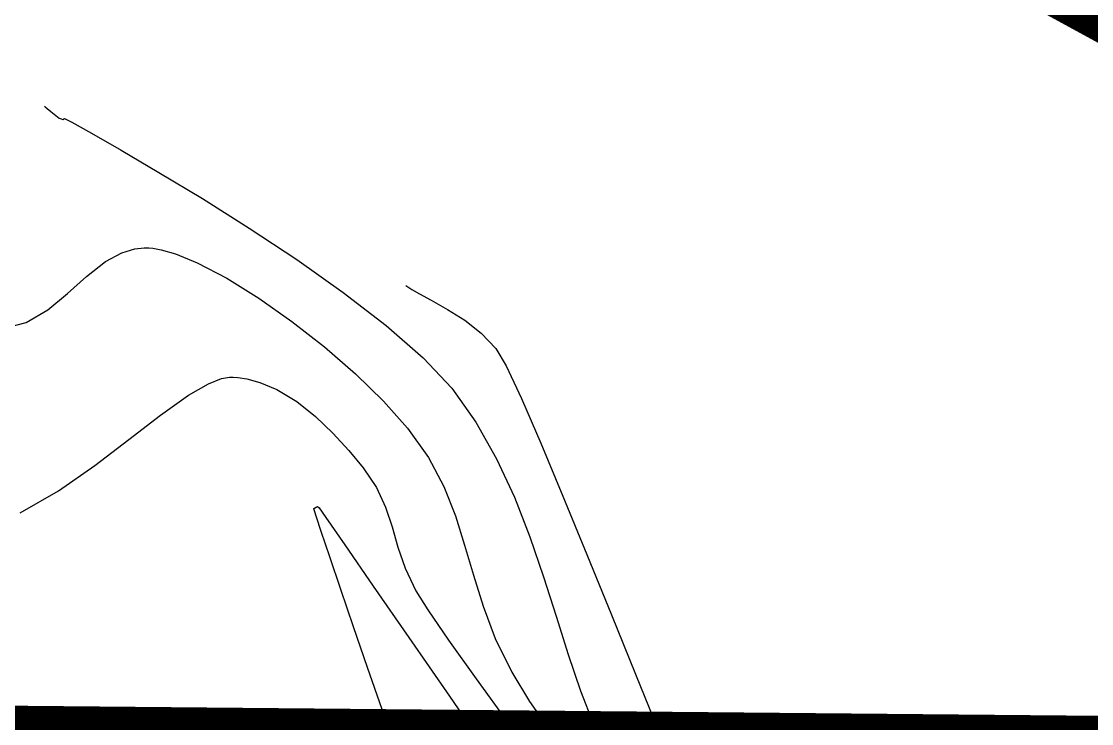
# Model space of a CAD drawing. Header units: feet. Extents: x 26064 to 27719, y 16802 to 28989.
# Drawn here: x 26329.9 to 26359.36, y 18053.46 to 18072.79 of the extents above; entities that cross this region are included whole.
import ezdxf

# ---------------------------------------------------------------- set-up
doc = ezdxf.new("R2010")
doc.units = ezdxf.units.FT
doc.header["$LTSCALE"] = 50
doc.header["$MEASUREMENT"] = 0
for name, pattern in [('DASHED', [0.75, 0.5, -0.25]), ('HIDDEN', [0.375, 0.25, -0.125]), ('HIDN25', [0.0938, 0.0625, -0.0313]), ('PHANTOM', [2.5, 1.25, -0.25, 0.25, -0.25, 0.25, -0.25])]:
    doc.linetypes.add(name, pattern=pattern)
for name, color, linetype in [('CONT-MJR', 160, 'HIDDEN'), ('CONT-MNR', 55, 'HIDN25'), ('DEMO-UTILITY', 1, 'Continuous'), ('s-adjoiners', 1, 'PHANTOM'), ('WATER', 5, 'Continuous')]:
    doc.layers.add(name, color=color, linetype=linetype)

msp = doc.modelspace()

# ---------------------------------------------------------------- linework, layer by layer
at = {"layer": 'CONT-MJR', "color": 7}
for p, q in [((26332.66566, 18066.41937, 595), (26333.02469, 18066.5273, 595)), ((26333.02469, 18066.5273, 595), (26333.27905, 18066.55438, 595)), ((26333.27905, 18066.55438, 595), (26333.41143, 18066.55268, 595)), ((26333.41143, 18066.55268, 595), (26333.51906, 18066.54333, 595)), ((26333.51906, 18066.54333, 595), (26333.7529, 18066.50219, 595)), ((26333.7529, 18066.50219, 595), (26334.1459, 18066.38748, 595)), ((26332.2192, 18066.17466, 595), (26332.66566, 18066.41937, 595)), ((26334.1459, 18066.38748, 595), (26334.73709, 18066.14424, 595)), ((26331.69202, 18065.76002, 595), (26332.2192, 18066.17466, 595)), ((26334.73709, 18066.14424, 595), (26335.55902, 18065.71374, 595)), ((26331.172, 18065.29359, 595), (26331.69202, 18065.76002, 595)), ((26335.55902, 18065.71374, 595), (26336.44067, 18065.16683, 595)), ((26330.63006, 18064.84931, 595), (26331.172, 18065.29359, 595)), ((26336.44067, 18065.16683, 595), (26337.34729, 18064.52939, 595)), ((26330.03712, 18064.50116, 595), (26330.63006, 18064.84931, 595)), ((26329.36407, 18064.32309, 595), (26330.03712, 18064.50116, 595)), ((26337.34729, 18064.52939, 595), (26338.24412, 18063.82725, 595)), ((26338.24412, 18063.82725, 595), (26339.09641, 18063.08627, 595)), ((26339.09641, 18063.08627, 595), (26339.86939, 18062.3323, 595)), ((26339.86939, 18062.3323, 595), (26340.52831, 18061.59119, 595)), ((26340.52831, 18061.59119, 595), (26341.10253, 18060.78137, 595)), ((26341.10253, 18060.78137, 595), (26341.52651, 18059.97991, 595)), ((26341.52651, 18059.97991, 595), (26341.84456, 18059.17826, 595)), ((26341.84456, 18059.17826, 595), (26342.10098, 18058.3679, 595)), ((26342.10098, 18058.3679, 595), (26342.34008, 18057.54031, 595)), ((26342.34008, 18057.54031, 595), (26342.60614, 18056.68697, 595)), ((26342.60614, 18056.68697, 595), (26342.94347, 18055.79935, 595)), ((26342.94347, 18055.79935, 595), (26343.39638, 18054.86893, 595)), ((26343.39638, 18054.86893, 595), (26343.88609, 18054.06675, 595)), ((26343.88609, 18054.06675, 595), (26344.49139, 18053.20042, 595))]:
    msp.add_line(p, q, dxfattribs=at)
at = {"layer": 'CONT-MNR', "color": 7, "extrusion": (0.631379, 0.775475, 0)}
msp.add_line((26330.53456, 18070.4512, 596), (26330.55395, 18070.43542, 596), dxfattribs=at)
at = {"layer": 'CONT-MNR', "color": 7, "extrusion": (-0.632572, -0.774501, 0)}
msp.add_line((26330.55395, 18070.43542, 596), (26330.60774, 18070.39148, 596), dxfattribs=at)
at = {"layer": 'CONT-MNR', "color": 7}
for p, q in [((26330.60774, 18070.39148, 596), (26330.71146, 18070.30668, 596)), ((26330.99543, 18070.09986, 596), (26331.04077, 18070.08655, 596)), ((26331.09232, 18070.11495, 596), (26331.28698, 18070.00866, 596)), ((26331.28698, 18070.00866, 596), (26331.82674, 18069.70783, 596)), ((26332.64816, 18069.2394, 596), (26333.68778, 18068.63027, 596)), ((26337.48138, 18066.22796, 596), (26338.75934, 18065.32527, 596)), ((26338.75934, 18065.32527, 596), (26339.93826, 18064.4165, 596)), ((26340.85921, 18065.28902, 597), (26341.18185, 18065.11338, 597)), ((26341.18185, 18065.11338, 597), (26341.63272, 18064.85871, 597)), ((26341.63272, 18064.85871, 597), (26342.10335, 18064.55773, 597)), ((26342.10335, 18064.55773, 597), (26342.55828, 18064.20262, 597)), ((26342.55828, 18064.20262, 597), (26342.96207, 18063.78554, 597)), ((26342.96207, 18063.78554, 597), (26343.24271, 18063.30242, 597)), ((26343.24271, 18063.30242, 597), (26343.66423, 18062.40423, 597)), ((26335.73054, 18062.99041, 594), (26335.85668, 18062.98071, 594)), ((26334.50157, 18062.49889, 594), (26335.04875, 18062.81305, 594)), ((26336.4674, 18062.84801, 594), (26336.93154, 18062.65312, 594)), ((26336.93154, 18062.65312, 594), (26337.48045, 18062.32022, 594)), ((26342.41254, 18061.75576, 596), (26342.98184, 18060.74864, 596)), ((26338.91015, 18060.97329, 594), (26339.31143, 18060.49401, 594)), ((26330.92004, 18059.86532, 594), (26331.92122, 18060.56227, 594)), ((26329.87143, 18059.25449, 594), (26330.92004, 18059.86532, 594)), ((26337.97146, 18059.38941, 593), (26338.01388, 18059.41184, 593)), ((26338.04965, 18059.42814, 593), (26338.09455, 18059.39683, 593)), ((26339.92491, 18059.41466, 594), (26340.10273, 18058.8722, 594)), ((26337.94816, 18059.37224, 593), (26337.952, 18059.3766, 593)), ((26337.952, 18059.3766, 593), (26337.97146, 18059.38941, 593)), ((26338.02505, 18059.13463, 593), (26337.96754, 18059.30984, 593)), ((26338.39062, 18058.04275, 593), (26338.15487, 18058.74465, 593)), ((26345.46396, 18058.1127, 597), (26346.13886, 18056.44764, 597)), ((26339.04403, 18056.11877, 593), (26338.69253, 18057.15038, 593)), ((26340.75451, 18057.11167, 594), (26341.08613, 18056.58695, 594)), ((26340.56539, 18055.82384, 593), (26341.67974, 18054.21061, 593)), ((26344.9502, 18055.3586, 596), (26345.28676, 18054.36237, 596)), ((26340.23034, 18052.70056, 593), (26339.8295, 18053.84264, 593))]:
    msp.add_line(p, q, dxfattribs=at)
at = {"layer": 'CONT-MNR', "color": 7, "extrusion": (-0.631994, -0.774973, 0)}
msp.add_line((26330.71146, 18070.30668, 596), (26330.85219, 18070.19192, 596), dxfattribs=at)
at = {"layer": 'CONT-MNR', "color": 7, "extrusion": (-0.624177, -0.781283, 0)}
msp.add_line((26330.85219, 18070.19192, 596), (26330.94505, 18070.11773, 596), dxfattribs=at)
at = {"layer": 'CONT-MNR', "color": 7, "extrusion": (-0.334286, -0.942472, 0)}
msp.add_line((26330.94505, 18070.11773, 596), (26330.99543, 18070.09986, 596), dxfattribs=at)
at = {"layer": 'CONT-MNR', "color": 7, "extrusion": (0.482507, -0.875892, 0)}
msp.add_line((26331.04077, 18070.08655, 596), (26331.09232, 18070.11495, 596), dxfattribs=at)
at = {"layer": 'CONT-MNR', "color": 7, "extrusion": (-0.495384, -0.868674, 0)}
msp.add_line((26331.82674, 18069.70783, 596), (26332.64816, 18069.2394, 596), dxfattribs=at)
at = {"layer": 'CONT-MNR', "color": 7, "extrusion": (-0.517794, -0.855505, 0)}
msp.add_line((26333.68778, 18068.63027, 596), (26334.88215, 18067.90738, 596), dxfattribs=at)
at = {"layer": 'CONT-MNR', "color": 7, "extrusion": (0.532927, 0.846161, 0)}
msp.add_line((26334.88215, 18067.90738, 596), (26336.16784, 18067.09763, 596), dxfattribs=at)
at = {"layer": 'CONT-MNR', "color": 7, "extrusion": (-0.552052, -0.83381, 0)}
msp.add_line((26336.16784, 18067.09763, 596), (26337.48138, 18066.22796, 596), dxfattribs=at)
at = {"layer": 'CONT-MNR', "color": 7, "extrusion": (0.558314, 0.82963, 0)}
msp.add_line((26340.48121, 18065.51505, 597), (26340.53326, 18065.48003, 597), dxfattribs=at)
at = {"layer": 'CONT-MNR', "color": 7, "extrusion": (-0.52603, -0.850466, 0)}
msp.add_line((26340.53326, 18065.48003, 597), (26340.65134, 18065.40699, 597), dxfattribs=at)
at = {"layer": 'CONT-MNR', "color": 7, "extrusion": (-0.493585, -0.869698, 0)}
msp.add_line((26340.65134, 18065.40699, 597), (26340.85921, 18065.28902, 597), dxfattribs=at)
at = {"layer": 'CONT-MNR', "color": 7, "extrusion": (-0.657901, -0.753104, 0)}
msp.add_line((26339.93826, 18064.4165, 596), (26340.95469, 18063.52855, 596), dxfattribs=at)
at = {"layer": 'CONT-MNR', "color": 7, "extrusion": (0.728316, 0.685242, 0)}
msp.add_line((26340.95469, 18063.52855, 596), (26341.74519, 18062.68836, 596), dxfattribs=at)
at = {"layer": 'CONT-MNR', "color": 7, "extrusion": (-0.356331, 0.93436, 0)}
msp.add_line((26335.04875, 18062.81305, 594), (26335.41165, 18062.95145, 594), dxfattribs=at)
at = {"layer": 'CONT-MNR', "color": 7, "extrusion": (-0.171613, 0.985165, 0)}
msp.add_line((26335.41165, 18062.95145, 594), (26335.62932, 18062.98937, 594), dxfattribs=at)
at = {"layer": 'CONT-MNR', "color": 7, "extrusion": (0.010305, -0.999947, 0)}
msp.add_line((26335.62932, 18062.98937, 594), (26335.73054, 18062.99041, 594), dxfattribs=at)
at = {"layer": 'CONT-MNR', "color": 7, "extrusion": (-0.146812, -0.989164, 0)}
msp.add_line((26335.85668, 18062.98071, 594), (26336.10499, 18062.94386, 594), dxfattribs=at)
at = {"layer": 'CONT-MNR', "color": 7, "extrusion": (-0.255692, -0.966758, 0)}
msp.add_line((26336.10499, 18062.94386, 594), (26336.4674, 18062.84801, 594), dxfattribs=at)
at = {"layer": 'CONT-MNR', "color": 7, "extrusion": (0.813235, 0.581935, 0)}
msp.add_line((26341.74519, 18062.68836, 596), (26342.41254, 18061.75576, 596), dxfattribs=at)
at = {"layer": 'CONT-MNR', "color": 7, "extrusion": (0.580292, -0.814408, 0)}
msp.add_line((26333.72584, 18061.94616, 594), (26334.50157, 18062.49889, 594), dxfattribs=at)
at = {"layer": 'CONT-MNR', "color": 7, "extrusion": (0.917272, 0.398261, 0)}
msp.add_line((26343.66423, 18062.40423, 597), (26344.19562, 18061.18033, 597), dxfattribs=at)
at = {"layer": 'CONT-MNR', "color": 7, "extrusion": (0.622306, 0.782774, 0)}
msp.add_line((26337.48045, 18062.32022, 594), (26337.99377, 18061.91213, 594), dxfattribs=at)
at = {"layer": 'CONT-MNR', "color": 7, "extrusion": (-0.611275, 0.791418, 0)}
msp.add_line((26332.8611, 18061.27825, 594), (26333.72584, 18061.94616, 594), dxfattribs=at)
at = {"layer": 'CONT-MNR', "color": 7, "extrusion": (0.692349, 0.721563, 0)}
msp.add_line((26337.99377, 18061.91213, 594), (26338.47063, 18061.45458, 594), dxfattribs=at)
at = {"layer": 'CONT-MNR', "color": 7, "extrusion": (0.605976, -0.795483, 0)}
msp.add_line((26331.92122, 18060.56227, 594), (26332.8611, 18061.27825, 594), dxfattribs=at)
at = {"layer": 'CONT-MNR', "color": 7, "extrusion": (0.738422, 0.674338, 0)}
msp.add_line((26338.47063, 18061.45458, 594), (26338.91015, 18060.97329, 594), dxfattribs=at)
at = {"layer": 'CONT-MNR', "color": 7, "extrusion": (0.922674, 0.385581, 0)}
msp.add_line((26344.19562, 18061.18033, 597), (26344.80587, 18059.72004, 597), dxfattribs=at)
at = {"layer": 'CONT-MNR', "color": 7, "extrusion": (0.908276, 0.418373, 0)}
msp.add_line((26342.98184, 18060.74864, 596), (26343.47003, 18059.68881, 596), dxfattribs=at)
at = {"layer": 'CONT-MNR', "color": 7, "extrusion": (0.827867, 0.560924, 0)}
msp.add_line((26339.31143, 18060.49401, 594), (26339.67876, 18059.95187, 594), dxfattribs=at)
at = {"layer": 'CONT-MNR', "color": 7, "extrusion": (0.909109, 0.416558, 0)}
msp.add_line((26339.67876, 18059.95187, 594), (26339.92491, 18059.41466, 594), dxfattribs=at)
at = {"layer": 'CONT-MNR', "color": 7, "extrusion": (0.925439, 0.378898, 0)}
msp.add_line((26344.80587, 18059.72004, 597), (26345.46396, 18058.1127, 597), dxfattribs=at)
at = {"layer": 'CONT-MNR', "color": 7, "extrusion": (0.414657, -0.909978, 0)}
msp.add_line((26338.01388, 18059.41184, 593), (26338.04965, 18059.42814, 593), dxfattribs=at)
at = {"layer": 'CONT-MNR', "color": 7, "extrusion": (0.932056, 0.362314, 0)}
msp.add_line((26343.47003, 18059.68881, 596), (26343.89402, 18058.59808, 596), dxfattribs=at)
at = {"layer": 'CONT-MNR', "color": 7, "extrusion": (0.966915, 0.255098, 0)}
msp.add_line((26337.95016, 18059.36466, 593), (26337.94816, 18059.37224, 593), dxfattribs=at)
at = {"layer": 'CONT-MNR', "color": 7, "extrusion": (0.953254, 0.30217, 0)}
msp.add_line((26337.96754, 18059.30984, 593), (26337.95016, 18059.36466, 593), dxfattribs=at)
at = {"layer": 'CONT-MNR', "color": 7, "extrusion": (0.948808, 0.315854, 0)}
msp.add_line((26338.15487, 18058.74465, 593), (26338.02505, 18059.13463, 593), dxfattribs=at)
at = {"layer": 'CONT-MNR', "color": 7, "extrusion": (0.822115, 0.569322, 0)}
msp.add_line((26338.09455, 18059.39683, 593), (26338.28242, 18059.12556, 593), dxfattribs=at)
at = {"layer": 'CONT-MNR', "color": 7, "extrusion": (0.822361, 0.568966, 0)}
msp.add_line((26338.28242, 18059.12556, 593), (26338.8008, 18058.37631, 593), dxfattribs=at)
at = {"layer": 'CONT-MNR', "color": 7, "extrusion": (0.960184, 0.27937, 0)}
msp.add_line((26340.10273, 18058.8722, 594), (26340.26505, 18058.31432, 594), dxfattribs=at)
at = {"layer": 'CONT-MNR', "color": 7, "extrusion": (0.946036, 0.324062, 0)}
msp.add_line((26343.89402, 18058.59808, 596), (26344.27076, 18057.49826, 596), dxfattribs=at)
at = {"layer": 'CONT-MNR', "color": 7, "extrusion": (0.822493, 0.568775, 0)}
msp.add_line((26338.8008, 18058.37631, 593), (26339.58377, 18057.24407, 593), dxfattribs=at)
at = {"layer": 'CONT-MNR', "color": 7, "extrusion": (0.946141, 0.323756, 0)}
msp.add_line((26340.26505, 18058.31432, 594), (26340.4647, 18057.73087, 594), dxfattribs=at)
at = {"layer": 'CONT-MNR', "color": 7, "extrusion": (0.947256, 0.320479, 0)}
msp.add_line((26338.69253, 18057.15038, 593), (26338.39062, 18058.04275, 593), dxfattribs=at)
at = {"layer": 'CONT-MNR', "color": 7, "extrusion": (0.905702, 0.423916, 0)}
msp.add_line((26340.4647, 18057.73087, 594), (26340.75451, 18057.11167, 594), dxfattribs=at)
at = {"layer": 'CONT-MNR', "color": 7, "extrusion": (0.952794, 0.303618, 0)}
msp.add_line((26344.27076, 18057.49826, 596), (26344.61718, 18056.41117, 596), dxfattribs=at)
at = {"layer": 'CONT-MNR', "color": 7, "extrusion": (0.822629, 0.568578, 0)}
msp.add_line((26339.58377, 18057.24407, 593), (26340.56539, 18055.82384, 593), dxfattribs=at)
at = {"layer": 'CONT-MNR', "color": 7, "extrusion": (0.822806, 0.568323, 0)}
msp.add_line((26341.08613, 18056.58695, 594), (26341.65927, 18055.75716, 594), dxfattribs=at)
at = {"layer": 'CONT-MNR', "color": 7, "extrusion": (0.953418, 0.301654, 0)}
msp.add_line((26344.61718, 18056.41117, 596), (26344.9502, 18055.3586, 596), dxfattribs=at)
at = {"layer": 'CONT-MNR', "color": 7, "extrusion": (0.927034, 0.374977, 0)}
msp.add_line((26346.13886, 18056.44764, 597), (26346.79957, 18054.81421, 597), dxfattribs=at)
at = {"layer": 'CONT-MNR', "color": 7, "extrusion": (0.945781, 0.324805, 0)}
msp.add_line((26339.42854, 18054.99912, 593), (26339.04403, 18056.11877, 593), dxfattribs=at)
at = {"layer": 'CONT-MNR', "color": 7, "extrusion": (0.8147, 0.579882, 0)}
msp.add_line((26341.65927, 18055.75716, 594), (26342.41824, 18054.69086, 594), dxfattribs=at)
at = {"layer": 'CONT-MNR', "color": 7, "extrusion": (0.944824, 0.327579, 0)}
msp.add_line((26339.8295, 18053.84264, 593), (26339.42854, 18054.99912, 593), dxfattribs=at)
at = {"layer": 'CONT-MNR', "color": 7, "extrusion": (0.926242, 0.37693, 0)}
msp.add_line((26346.79957, 18054.81421, 597), (26347.41507, 18053.30174, 597), dxfattribs=at)
at = {"layer": 'CONT-MNR', "color": 7, "extrusion": (0.811408, 0.58448, 0)}
msp.add_line((26342.41824, 18054.69086, 594), (26343.30731, 18053.4566, 594), dxfattribs=at)
at = {"layer": 'CONT-MNR', "color": 7, "extrusion": (0.822998, 0.568044, 0)}
msp.add_line((26341.67974, 18054.21061, 593), (26342.86086, 18052.49936, 593), dxfattribs=at)
at = {"layer": 'CONT-MNR', "color": 7, "extrusion": (0.932003, 0.362452, 0)}
msp.add_line((26345.28676, 18054.36237, 596), (26345.6438, 18053.4443, 596), dxfattribs=at)
at = {"layer": 'DEMO-UTILITY', "color": 1, "linetype": 'DASHED', "const_width": 4}
msp.add_lwpolyline([(26748.26576, 18022.94146), (26393.41176, 18022.94146), (26393.41176, 18028.03829), (26362.87467, 18028.23359), (26360.67944, 18051.66064), (26323.47591, 18052.00709), (26322.89821, 18027.59018), (26284.58256, 18027.59018), (26284.58256, 18019.53126), (26192.46408, 18019.70149), (26192.46408, 18012.62755), (26216.06693, 18011.60481), (26216.06693, 17989.92853), (26228.01774, 17989.92853), (26228.01774, 18002.7714), (26250.46481, 18002.75787), (26250.34067, 17968.97962), (26223.03862, 17959.76302), (26223.03862, 17942.73845), (26250.28265, 17953.19357), (26248.70065, 17522.7369)], dxfattribs=at)
at = {"layer": 's-adjoiners', "color": 7, "const_width": 1}
msp.add_lwpolyline([(26352.23521, 18076.74581), (26458.23079, 18018.92848)], dxfattribs=at)
at = {"layer": 'WATER', "linetype": 'Continuous', "const_width": 8, "flags": 128}
msp.add_lwpolyline([(26213.10262, 18120.14653), (26260.12127, 18101.65937), (26293.04278, 18080.87237), (26314.47306, 18078.3662), (26333.85148, 18079.7332), (26452.72699, 18067.46349), (26536.83767, 18066.99596), (26567.66957, 18075.46925), (26627.79181, 18103.97027), (26669.41487, 18113.98413), (26756.51501, 18123.99801)], dxfattribs=at)

doc.saveas('drawing.dxf')
